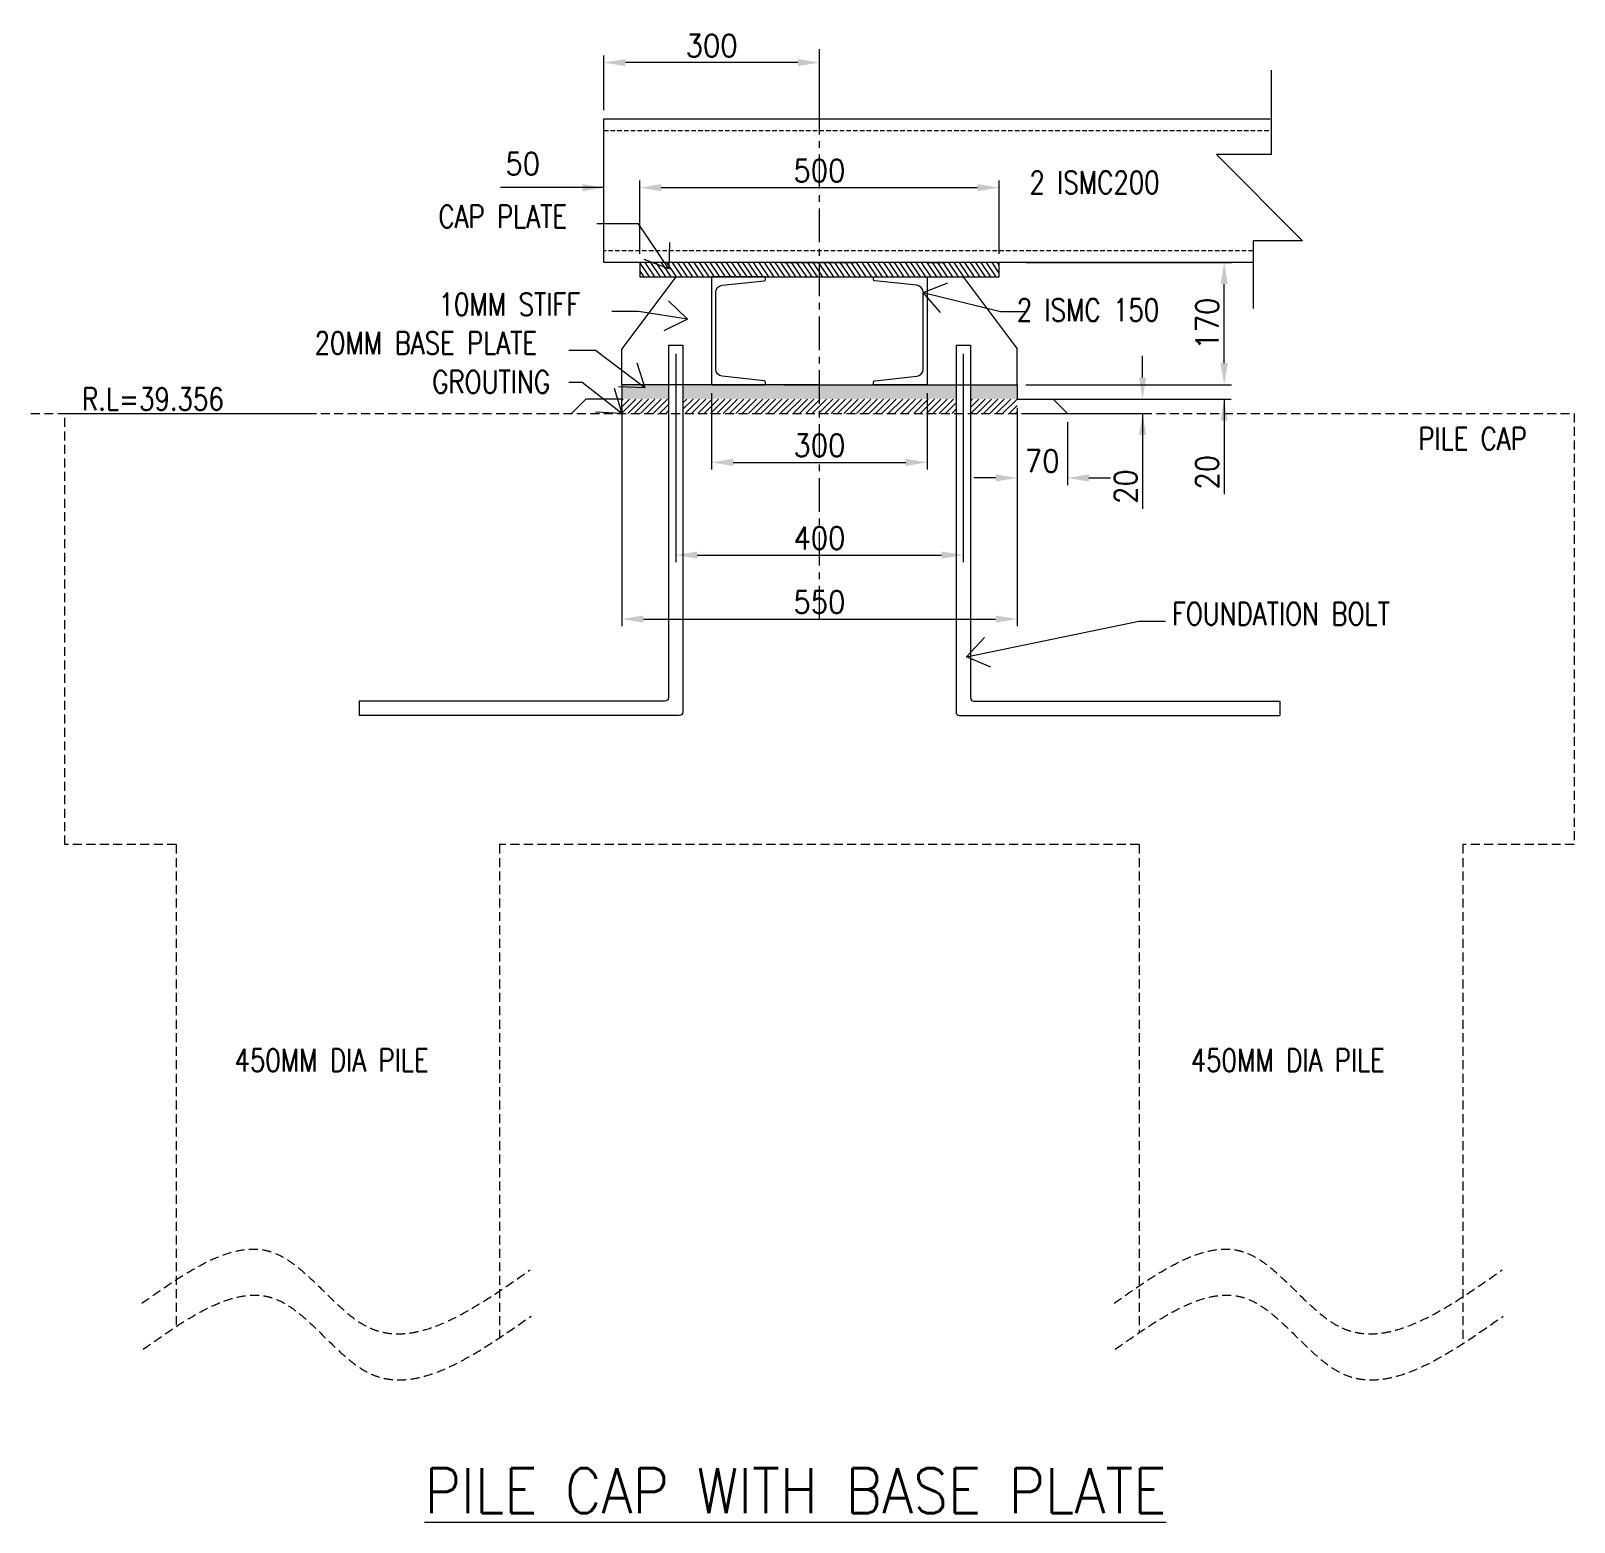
# Model space of a CAD drawing. Header units: millimetres. Extents: x 0 to 1124626, y -157535 to 82123.
# Drawn here: x 323531 to 332120, y -11291 to -2990 of the extents above; entities that cross this region are included whole.
import ezdxf

# ---------------------------------------------------------------- set-up
doc = ezdxf.new("R2010")
doc.units = ezdxf.units.MM
doc.header["$MEASUREMENT"] = 0
for name, pattern in [('CENTER', [2, 1.25, -0.25, 0.25, -0.25]), ('DASHED', [0.75, 0.5, -0.25]), ('HIDDEN', [0.375, 0.25, -0.125])]:
    doc.linetypes.add(name, pattern=pattern)
for name, color, linetype, lineweight in [('CN', 253, 'Continuous', 15), ('Dim', 6, 'Continuous', 13), ('HIDE', 251, 'HIDDEN', 13), ('PEDESTAL', 232, 'Continuous', 15), ('STR. STEEL', 25, 'Continuous', 18), ('Text', 7, 'Continuous', 15), ('TITLE TEXT', 50, 'Continuous', 18)]:
    doc.layers.add(name, color=color, linetype=linetype, lineweight=lineweight)
doc.styles.add('style1', font='romans.shx', dxfattribs={"width": 0.9, "height": 300})
doc.dimstyles.new('4.0 DIM-1', dxfattribs={"dimscale": 40, "dimtxt": 125, "dimasz": 3, "dimexe": 1, "dimexo": 1.2, "dimgap": 0.8, "dimtad": 1, "dimdec": 0, "dimlfac": 0.25, "dimzin": 1, "dimdsep": 46, "dimtxsty": 'style1', "dimcen": 2, "dimclrd": 8, "dimclre": 8, "dimclrt": 7, "dimadec": 0, "dimazin": 0, "dimtfac": 1, "dimtdec": 0, "dimtofl": 0, "dimtmove": 1, "dimatfit": 3, "dimfxl": 1, "dimtolj": 1, "dimtzin": 0, "dimlwd": 9, "dimlwe": 9, "dimarcsym": 1})
doc.dimstyles.new('Copy of DIM-1', dxfattribs={"dimscale": 40, "dimtxt": 125, "dimasz": 3, "dimexe": 1, "dimexo": 1.2, "dimgap": 0.8, "dimtad": 1, "dimdec": 0, "dimzin": 1, "dimdsep": 46, "dimtxsty": 'style1', "dimcen": 2, "dimclrd": 8, "dimclre": 8, "dimclrt": 7, "dimadec": 0, "dimazin": 0, "dimtfac": 1, "dimtdec": 0, "dimtofl": 0, "dimtmove": 1, "dimatfit": 3, "dimfxl": 1, "dimtolj": 1, "dimtzin": 0, "dimlwd": 9, "dimlwe": 9, "dimarcsym": 1})

# ---------------------------------------------------------------- blocks, each defined once
blk = doc.blocks.new('*D636')
at = {"layer": 'DEFPOINTS', "color": 0, "ltscale": 20, "transparency": 16777216}
for p in [(327319.7, -4959.7), (328519.7, -4959.7), (328519.7, -5392)]:
    blk.add_point(p, dxfattribs=at)
at = {"layer": 'Dim', "color": 8, "lineweight": 9, "ltscale": 20, "transparency": 16777216}
for p, q in [((327319.7, -5007.7), (327319.7, -5432)), ((328519.7, -5007.7), (328519.7, -5432)), ((327439.7, -5392), (328399.7, -5392))]:
    blk.add_line(p, q, dxfattribs=at)
at = {"layer": 'Dim', "color": 8, "ltscale": 20, "transparency": 16777216}
for points in [[(327439.7, -5372), (327439.7, -5412), (327319.7, -5392)], [(328399.7, -5412), (328399.7, -5372), (328519.7, -5392)]]:
    blk.add_solid(points, dxfattribs=at)
at = {"layer": 'Dim', "color": 7, "ltscale": 20, "transparency": 16777216, "insert": (327919.7, -5297.5), "char_height": 125, "attachment_point": 5, "style": 'style1'}
blk.add_mtext('\\A1;300', dxfattribs=at)
blk = doc.blocks.new('*D637')
at = {"layer": 'DEFPOINTS', "color": 0, "ltscale": 20, "transparency": 16777216}
for p in [(329019.7, -4959.7), (330171.9, -4959.7), (329019.7, -5039.7)]:
    blk.add_point(p, dxfattribs=at)
at = {"layer": 'Dim', "color": 8, "lineweight": 9, "ltscale": 20, "transparency": 16777216}
for p, q in [((330171.9, -4839.7), (330171.9, -4719.7)), ((329067.7, -4959.7), (330211.9, -4959.7)), ((329067.7, -5039.7), (330211.9, -5039.7)), ((330171.9, -5039.7), (330171.9, -5569.8)), ((330171.9, -5159.7), (330171.9, -5279.7))]:
    blk.add_line(p, q, dxfattribs=at)
at = {"layer": 'Dim', "color": 8, "ltscale": 20, "transparency": 16777216}
for points in [[(330151.9, -4839.7), (330191.9, -4839.7), (330171.9, -4959.7)], [(330191.9, -5159.7), (330151.9, -5159.7), (330171.9, -5039.7)]]:
    blk.add_solid(points, dxfattribs=at)
at = {"layer": 'Dim', "color": 7, "ltscale": 20, "transparency": 16777216, "insert": (330077.4, -5446.8), "char_height": 125, "attachment_point": 5, "rotation": 90, "style": 'style1'}
blk.add_mtext('\\A1;20', dxfattribs=at)
blk = doc.blocks.new('*D638')
at = {"layer": 'DEFPOINTS', "color": 0, "ltscale": 20, "transparency": 16777216}
for p in [(329019.7, -4279.7), (330172.2, -4279.7), (329019.7, -4959.7)]:
    blk.add_point(p, dxfattribs=at)
at = {"layer": 'Dim', "color": 8, "lineweight": 9, "ltscale": 20, "transparency": 16777216}
for p, q in [((329067.7, -4279.7), (330212.2, -4279.7)), ((330172.2, -4839.7), (330172.2, -4399.7)), ((329067.7, -4959.7), (330212.2, -4959.7))]:
    blk.add_line(p, q, dxfattribs=at)
at = {"layer": 'Dim', "color": 8, "ltscale": 20, "transparency": 16777216}
for points in [[(330192.2, -4399.7), (330152.2, -4399.7), (330172.2, -4279.7)], [(330152.2, -4839.7), (330192.2, -4839.7), (330172.2, -4959.7)]]:
    blk.add_solid(points, dxfattribs=at)
at = {"layer": 'Dim', "color": 7, "ltscale": 20, "transparency": 16777216, "insert": (330077.7, -4619.7), "char_height": 125, "attachment_point": 5, "rotation": 90, "style": 'style1'}
blk.add_mtext('\\A1;170', dxfattribs=at)
blk = doc.blocks.new('*D639')
at = {"layer": 'DEFPOINTS', "color": 0, "ltscale": 20, "transparency": 16777216}
for p in [(326719.7, -3166.7), (326719.7, -3479.7), (327919.7, -3479.7)]:
    blk.add_point(p, dxfattribs=at)
at = {"layer": 'Dim', "color": 8, "lineweight": 9, "ltscale": 20, "transparency": 16777216}
for p, q in [((326719.7, -3431.7), (326719.7, -3126.7)), ((327799.7, -3166.7), (326839.7, -3166.7)), ((327919.7, -3431.7), (327919.7, -3126.7))]:
    blk.add_line(p, q, dxfattribs=at)
at = {"layer": 'Dim', "color": 8, "ltscale": 20, "transparency": 16777216}
for points in [[(326839.7, -3146.7), (326839.7, -3186.7), (326719.7, -3166.7)], [(327799.7, -3186.7), (327799.7, -3146.7), (327919.7, -3166.7)]]:
    blk.add_solid(points, dxfattribs=at)
at = {"layer": 'Dim', "color": 7, "ltscale": 20, "transparency": 16777216, "insert": (327319.7, -3072.2), "char_height": 125, "attachment_point": 5, "style": 'style1'}
blk.add_mtext('\\A1;300', dxfattribs=at)
blk = doc.blocks.new('*D640')
at = {"layer": 'DEFPOINTS', "color": 0, "ltscale": 20, "transparency": 16777216}
for p in [(327119.7, -4739.7), (328719.7, -4739.7), (328719.7, -5908.1)]:
    blk.add_point(p, dxfattribs=at)
at = {"layer": 'Dim', "color": 8, "lineweight": 9, "ltscale": 20, "transparency": 16777216}
for p, q in [((327119.7, -4787.7), (327119.7, -5948.1)), ((328719.7, -4787.7), (328719.7, -5948.1)), ((327239.7, -5908.1), (328599.7, -5908.1))]:
    blk.add_line(p, q, dxfattribs=at)
at = {"layer": 'Dim', "color": 8, "ltscale": 20, "transparency": 16777216}
for points in [[(327239.7, -5888.1), (327239.7, -5928.1), (327119.7, -5908.1)], [(328599.7, -5928.1), (328599.7, -5888.1), (328719.7, -5908.1)]]:
    blk.add_solid(points, dxfattribs=at)
at = {"layer": 'Dim', "color": 7, "ltscale": 20, "transparency": 16777216, "insert": (327919.7, -5813.6), "char_height": 125, "attachment_point": 5, "style": 'style1'}
blk.add_mtext('\\A1;400', dxfattribs=at)
blk = doc.blocks.new('*D641')
at = {"layer": 'DEFPOINTS', "color": 0, "ltscale": 20, "transparency": 16777216}
for p in [(326819.7, -5039.7), (329019.7, -5039.7), (329019.7, -6264.2)]:
    blk.add_point(p, dxfattribs=at)
at = {"layer": 'Dim', "color": 8, "lineweight": 9, "ltscale": 20, "transparency": 16777216}
for p, q in [((326819.7, -5087.7), (326819.7, -6304.2)), ((329019.7, -5087.7), (329019.7, -6304.2)), ((326939.7, -6264.2), (328899.7, -6264.2))]:
    blk.add_line(p, q, dxfattribs=at)
at = {"layer": 'Dim', "color": 8, "ltscale": 20, "transparency": 16777216}
for points in [[(326939.7, -6244.2), (326939.7, -6284.2), (326819.7, -6264.2)], [(328899.7, -6284.2), (328899.7, -6244.2), (329019.7, -6264.2)]]:
    blk.add_solid(points, dxfattribs=at)
at = {"layer": 'Dim', "color": 7, "ltscale": 20, "transparency": 16777216, "insert": (327919.7, -6169.7), "char_height": 125, "attachment_point": 5, "style": 'style1'}
blk.add_mtext('\\A1;550', dxfattribs=at)
blk = doc.blocks.new('*D642')
at = {"layer": 'DEFPOINTS', "color": 0, "ltscale": 20, "transparency": 16777216}
for p in [(329019.7, -5039.7), (329717.9, -5039.7), (329019.7, -5119.7)]:
    blk.add_point(p, dxfattribs=at)
at = {"layer": 'Dim', "color": 8, "lineweight": 9, "ltscale": 20, "transparency": 16777216}
for p, q in [((329717.9, -4919.7), (329717.9, -4799.7)), ((329067.7, -5039.7), (329757.9, -5039.7)), ((329067.7, -5119.7), (329757.9, -5119.7)), ((329717.9, -5119.7), (329717.9, -5649.8)), ((329717.9, -5239.7), (329717.9, -5359.7))]:
    blk.add_line(p, q, dxfattribs=at)
at = {"layer": 'Dim', "color": 8, "ltscale": 20, "transparency": 16777216}
for points in [[(329697.9, -4919.7), (329737.9, -4919.7), (329717.9, -5039.7)], [(329737.9, -5239.7), (329697.9, -5239.7), (329717.9, -5119.7)]]:
    blk.add_solid(points, dxfattribs=at)
at = {"layer": 'Dim', "color": 7, "ltscale": 20, "transparency": 16777216, "insert": (329623.4, -5526.8), "char_height": 125, "attachment_point": 5, "rotation": 90, "style": 'style1'}
blk.add_mtext('\\A1;20', dxfattribs=at)
blk = doc.blocks.new('*D643')
at = {"layer": 'DEFPOINTS', "color": 0, "ltscale": 20, "transparency": 16777216}
for p in [(329019.7, -5119.7), (329299.7, -5119.7), (329299.7, -5478.7)]:
    blk.add_point(p, dxfattribs=at)
at = {"layer": 'Dim', "color": 8, "lineweight": 9, "ltscale": 20, "transparency": 16777216}
for p, q in [((329019.7, -5167.7), (329019.7, -5518.7)), ((329299.7, -5167.7), (329299.7, -5518.7)), ((328899.7, -5478.7), (328779.7, -5478.7)), ((329419.7, -5478.7), (329539.7, -5478.7))]:
    blk.add_line(p, q, dxfattribs=at)
at = {"layer": 'Dim', "color": 8, "ltscale": 20, "transparency": 16777216}
for points in [[(328899.7, -5498.7), (328899.7, -5458.7), (329019.7, -5478.7)], [(329419.7, -5458.7), (329419.7, -5498.7), (329299.7, -5478.7)]]:
    blk.add_solid(points, dxfattribs=at)
at = {"layer": 'Dim', "color": 7, "ltscale": 20, "transparency": 16777216, "insert": (329159.7, -5384.2), "char_height": 125, "attachment_point": 5, "style": 'style1'}
blk.add_mtext('\\A1;70', dxfattribs=at)
blk = doc.blocks.new('*D644')
at = {"layer": 'DEFPOINTS', "color": 0, "ltscale": 20, "transparency": 16777216}
for p in [(328919.7, -3862.8), (326919.7, -4279.7), (328919.7, -4279.7)]:
    blk.add_point(p, dxfattribs=at)
at = {"layer": 'Dim', "color": 8, "lineweight": 9, "ltscale": 20, "transparency": 16777216}
for p, q in [((326919.7, -4231.7), (326919.7, -3822.8)), ((327039.7, -3862.8), (328799.7, -3862.8)), ((328919.7, -4231.7), (328919.7, -3822.8))]:
    blk.add_line(p, q, dxfattribs=at)
at = {"layer": 'Dim', "color": 8, "ltscale": 20, "transparency": 16777216}
for points in [[(327039.7, -3842.8), (327039.7, -3882.8), (326919.7, -3862.8)], [(328799.7, -3882.8), (328799.7, -3842.8), (328919.7, -3862.8)]]:
    blk.add_solid(points, dxfattribs=at)
at = {"layer": 'Dim', "color": 7, "ltscale": 20, "transparency": 16777216, "insert": (327919.7, -3768.3), "char_height": 125, "attachment_point": 5, "style": 'style1'}
blk.add_mtext('\\A1;500', dxfattribs=at)
blk = doc.blocks.new('*D645')
at = {"layer": 'DEFPOINTS', "color": 0, "ltscale": 20, "transparency": 16777216}
for p in [(326719.7, -3862.8), (326719.7, -4279.7), (326919.7, -4279.7)]:
    blk.add_point(p, dxfattribs=at)
at = {"layer": 'Dim', "color": 8, "lineweight": 9, "ltscale": 20, "transparency": 16777216}
for p, q in [((326719.7, -3862.8), (326145.5, -3862.8)), ((326599.7, -3862.8), (326479.7, -3862.8)), ((326719.7, -4231.7), (326719.7, -3822.8)), ((326919.7, -4231.7), (326919.7, -3822.8)), ((327039.7, -3862.8), (327159.7, -3862.8))]:
    blk.add_line(p, q, dxfattribs=at)
at = {"layer": 'Dim', "color": 8, "ltscale": 20, "transparency": 16777216}
for points in [[(326599.7, -3882.8), (326599.7, -3842.8), (326719.7, -3862.8)], [(327039.7, -3842.8), (327039.7, -3882.8), (326919.7, -3862.8)]]:
    blk.add_solid(points, dxfattribs=at)
at = {"layer": 'Dim', "color": 7, "ltscale": 20, "transparency": 16777216, "insert": (326268.6, -3729.8), "char_height": 125, "attachment_point": 5, "style": 'style1'}
blk.add_mtext('\\A1;50', dxfattribs=at)

msp = doc.modelspace()

# ---------------------------------------------------------------- hatches: boundary and pattern name
at = {"layer": 'PEDESTAL', "ltscale": 20}
h = msp.add_hatch(dxfattribs=at)
h.set_pattern_fill('ANSI31', color=256, scale=200, angle=259)
h.set_pattern_definition([(304, (120799.077, -44190.64), (20.7259393, 13.9798226), [])])
h.paths.add_polyline_path([(327919.7468, -4279.6998), (326919.7468, -4279.6998), (326919.7468, -4359.6999), (327319.7468, -4359.6999), (327319.7468, -4359.6998), (327619.7468, -4359.6998), (327919.7468, -4359.6999)])
h.paths.add_polyline_path([(328919.7468, -4279.6998), (327919.7468, -4279.6998), (327919.7468, -4359.6999), (328219.7468, -4359.6999), (328219.7468, -4359.6998), (328519.7468, -4359.6998), (328919.7468, -4359.6999)])
h = msp.add_hatch(dxfattribs=at)
h.set_pattern_fill('ANSI31', color=256)
h.set_pattern_definition([(45, (167328.9038, -19218.01182), (-0.08838834765, 0.08838834765), [])])
h.paths.add_polyline_path([(327079.7468, -4959.6999), (326819.7468, -4959.6999), (326819.7468, -5039.6999), (327079.7468, -5039.6999)])
h.paths.add_polyline_path([(327919.7468, -4959.6999), (327159.7468, -4959.6999), (327159.7468, -5039.6999), (327919.7468, -5039.6999)])
h.paths.add_polyline_path([(328679.7468, -4959.6999), (327919.7468, -4959.6999), (327919.7468, -5039.6999), (328679.7468, -5039.6999)])
h.paths.add_polyline_path([(329019.7468, -4959.6999), (328759.7468, -4959.6999), (328759.7468, -5039.6999), (329019.7468, -5039.6999)])
h = msp.add_hatch(dxfattribs=at)
h.set_pattern_fill('ANSI31', color=256, scale=200)
h.set_pattern_definition([(45, (120799.077, -44190.64), (-17.6776695, 17.6776695), [])])
h.paths.add_polyline_path([(327079.7468, -5039.6999), (326819.7468, -5039.6999), (326819.7468, -5119.6999), (327079.7468, -5119.6999)])
h.paths.add_polyline_path([(327919.7468, -5039.6999), (327159.7468, -5039.6999), (327159.7468, -5119.6999), (327919.7468, -5119.6999)])
h.paths.add_polyline_path([(328679.7468, -5039.6999), (327919.7468, -5039.6999), (327919.7468, -5119.6999), (328679.7468, -5119.6999)])
h.paths.add_polyline_path([(329019.7468, -5039.6999), (328759.7468, -5039.6999), (328759.7468, -5119.6999), (329019.7468, -5119.6999)])

# ---------------------------------------------------------------- linework, layer by layer
at = {"layer": 'CN', "color": 252, "linetype": 'CENTER', "ltscale": 150, "true_color": 0x939598}
msp.add_line((327919.7468, -6266.718), (327919.7468, -3092.7294), dxfattribs=at)
at = {"layer": 'Dim', "ltscale": 20}
for p, q in [((327719.7468, -4279.6998), (328119.7468, -4279.6998)), ((327079.7468, -4739.6999), (327159.7468, -4739.6999)), ((328679.7468, -4739.6999), (328759.7468, -4739.6999)), ((327919.7468, -4959.6999), (326819.7468, -4959.6999)), ((326819.7468, -4959.6999), (326819.7468, -5039.6999)), ((327719.7468, -4959.6998), (328119.7468, -4959.6998)), ((327919.7468, -4959.6999), (329019.7468, -4959.6999)), ((329019.7468, -4959.6999), (329019.7468, -5039.6999)), ((326619.7468, -5039.6999), (326539.7468, -5119.6999)), ((326819.7468, -5039.6999), (326619.7468, -5039.6999)), ((326819.7468, -5119.6999), (326819.7468, -5039.6999)), ((329019.7468, -5039.6999), (329219.7468, -5039.6999)), ((329219.7468, -5039.6999), (329299.7468, -5119.6999)), ((325358.3891, -6721.3854), (325358.3891, -6801.3854)), ((330481.1046, -6721.3854), (330481.1046, -6801.3854))]:
    msp.add_line(p, q, dxfattribs=at)
at = {"layer": 'Dim', "color": 31, "linetype": 'DASHED', "ltscale": 100, "true_color": 0xfecc66}
msp.add_line((323530.9447, -5119.6999), (325084.8787, -5119.6999), dxfattribs=at)
at = {"layer": 'Dim', "ltscale": 20}
msp.add_lwpolyline([(328919.7468, -4359.6999), (328919.7468, -4279.6998), (326919.7468, -4279.6998), (326919.7468, -4359.6999), (327919.7468, -4359.6999)], close=True, dxfattribs=at)
for points in [[(327079.7468, -4739.6999), (327079.7468, -6701.3854, -0.414213562), (327059.7468, -6721.3854), (325358.3891, -6721.3854)], [(327159.7468, -4739.6999), (327159.7468, -6781.3854, -0.414213562), (327139.7468, -6801.3854), (325358.3891, -6801.3854)], [(328679.7468, -4739.6999), (328679.7468, -6781.3854, 0.414213562), (328699.7468, -6801.3854), (330481.1046, -6801.3854)], [(328759.7468, -4739.6999), (328759.7468, -6701.3854, 0.414213562), (328779.7468, -6721.3854), (330481.1046, -6721.3854)]]:
    msp.add_lwpolyline(points, format="xyb", dxfattribs=at)
at = {"layer": 'HIDE', "linetype": 'HIDDEN', "ltscale": 200}
for p, q in [((323719.7468, -5119.6999), (332119.7468, -5119.6999)), ((324339.7468, -7519.6999), (324339.7468, -10201.9482)), ((326139.7468, -7519.6999), (326139.7468, -10264.1848)), ((329699.7758, -7519.6999), (329699.7758, -10235.5655)), ((331499.7179, -7519.6999), (331499.7179, -10297.3477))]:
    msp.add_line(p, q, dxfattribs=at)
for points in [[(324339.7468, -7519.6999), (323719.7468, -7519.6999), (323719.7468, -5119.6999)], [(332119.7468, -5119.6999), (332119.7468, -7519.6999), (331499.7179, -7519.6999)], [(329699.7758, -7519.6999), (326139.7468, -7519.6999)]]:
    msp.add_lwpolyline(points, dxfattribs=at)
for points in [[(324149.2173, -10072.3255), (324878.9087, -9789.7003), (325412.9848, -10207.642), (326308.826, -9887.2843)], [(329559.789, -10072.3255), (330289.4804, -9789.7003), (330823.5565, -10207.642), (331719.3977, -9887.2843)], [(324155.473, -10328.5616), (324885.1645, -10045.9363), (325419.2405, -10463.8781), (326315.0818, -10143.5204)], [(329566.0447, -10328.5616), (330295.7361, -10045.9363), (330829.8122, -10463.8781), (331725.6534, -10143.5204)]]:
    msp.add_spline(points, degree=3, dxfattribs=at)
at = {"layer": 'PEDESTAL', "ltscale": 20}
for p, q in [((330434.9425, -3677.7383), (330434.9425, -3208.3081)), ((326719.7468, -4279.6998), (326719.7468, -3479.6998)), ((326719.7468, -3479.6998), (330428.5685, -3479.6998)), ((330434.9425, -3677.7383), (330128.5563, -3677.7383)), ((330128.5563, -3677.7383), (330608.815, -4157.997)), ((330608.815, -4157.997), (330332.8147, -4157.997)), ((330332.8147, -4157.997), (330332.8147, -4535.709)), ((330332.8147, -4279.6998), (326719.7468, -4279.6998)), ((328519.7468, -4279.6999), (328619.7468, -4279.6999)), ((327119.7468, -4359.6999), (326819.7468, -4759.6999)), ((327319.7468, -4359.6999), (327319.7468, -4959.6999)), ((328519.7468, -4359.6999), (328519.7468, -4959.6999)), ((328719.7468, -4359.6999), (329019.7468, -4759.6999)), ((326819.7468, -4959.6999), (326819.7468, -4759.6999)), ((329019.7468, -4959.6999), (329019.7468, -4759.6999)), ((327319.7468, -4959.6999), (326819.7468, -4959.6999)), ((328519.7468, -4959.6999), (329019.7468, -4959.6999))]:
    msp.add_line(p, q, dxfattribs=at)
at = {"layer": 'PEDESTAL', "linetype": 'HIDDEN', "ltscale": 100}
for p, q in [((326719.7468, -3544.5272), (330428.5685, -3544.5272)), ((330332.8147, -4214.8725), (326719.7468, -4214.8725))]:
    msp.add_line(p, q, dxfattribs=at)
at = {"layer": 'STR. STEEL', "ltscale": 20}
for points in [[(327319.7468, -4959.6998), (327619.7468, -4959.6998), (327619.7468, -4946.9111, 0.383864035), (327611.1503, -4937.3637), (327378.3657, -4912.8971, -0.383864035), (327342.5468, -4873.1162), (327342.5468, -4446.2835, -0.383864035), (327378.3657, -4406.5026), (327611.1503, -4382.036, 0.383864035), (327619.7468, -4372.4885), (327619.7468, -4359.6998), (327319.7468, -4359.6998)], [(328519.7468, -4959.6998), (328219.7468, -4959.6998), (328219.7468, -4946.9111, -0.383864035), (328228.3434, -4937.3637), (328461.1279, -4912.8971, 0.383864035), (328496.9468, -4873.1162), (328496.9468, -4446.2835, 0.383864035), (328461.1279, -4406.5026), (328228.3434, -4382.036, -0.383864035), (328219.7468, -4372.4885), (328219.7468, -4359.6998), (328519.7468, -4359.6998)]]:
    msp.add_lwpolyline(points, format="xyb", close=True, dxfattribs=at)

# ---------------------------------------------------------------- texts
at = {"layer": 'Text', "ltscale": 20, "style": 'style1', "width": 0.8}
for s, p in [('2 ISMC200', (329088.5703, -3896.396)), ('CAP PLATE', (325799.8478, -4085.9641)), ('10MM STIFF', (325799.8478, -4574.8332)), ('2 ISMC 150', (329017.9835, -4605.8329)), ('20MM BASE PLATE', (325110.0688, -4790.2496)), ('GROUTING ', (325765.1346, -5006.3268)), ('R.L=39.356', (323815.8877, -5101.9875)), ('PILE CAP', (331252.4002, -5322.197)), ('FOUNDATION BOLT', (329881.4859, -6297.4511)), ('450MM DIA PILE', (324664.4803, -8782.0047)), ('450MM DIA PILE', (329986.1374, -8782.0047))]:
    msp.add_text(s, height=125, dxfattribs=at).set_placement(p)
at = {"layer": 'TITLE TEXT', "ltscale": 20, "insert": (325722.2855, -10990.7076), "char_height": 250, "width": 8570.669872, "attachment_point": 1, "style": 'style1'}
msp.add_mtext('{\\LPILE CAP WITH BASE PLATE}', dxfattribs=at)

# ---------------------------------------------------------------- dimensions: what is measured, and where the dimension line sits
at = {"layer": 'Dim', "ltscale": 20}
for base, p1, p2, picture, middle in [((326719.7468, -3166.696), (327919.7468, -3479.6998), (326719.7468, -3479.6998), '*D639', (327319.7468, -3072.196)), ((328919.7468, -3862.8483), (326919.7468, -4279.6998), (328919.7468, -4279.6998), '*D644', (327919.7468, -3768.3483)), ((328719.7468, -5908.1114), (327119.7468, -4739.6999), (328719.7468, -4739.6999), '*D640', (327919.7468, -5813.6114)), ((328519.7468, -5392.0363), (327319.7468, -4959.6999), (328519.7468, -4959.6999), '*D636', (327919.7468, -5297.5363)), ((329019.7468, -6264.2185), (326819.7468, -5039.6999), (329019.7468, -5039.6999), '*D641', (327919.7468, -6169.7185)), ((329299.7468, -5478.7237), (329019.7468, -5119.6999), (329299.7468, -5119.6999), '*D643', (329159.7468, -5384.2237))]:
    dim = msp.add_linear_dim(base=base, p1=p1, p2=p2, dimstyle='4.0 DIM-1', dxfattribs=at)
    dim.commit()
    dim.dimension.update_dxf_attribs({"geometry": picture, "text_midpoint": middle})
dim = msp.add_linear_dim(base=(326719.7468, -3862.8483), p1=(326919.7468, -4279.6998), p2=(326719.7468, -4279.6998), dimstyle='4.0 DIM-1', dxfattribs=at)
dim.commit()
dim.dimension.update_dxf_attribs({"geometry": '*D645', "text_midpoint": (326268.5693, -3843.5741), "dimtype": 160})
dim = msp.add_linear_dim(base=(330172.1648, -4279.6998), p1=(329019.7468, -4959.6999), p2=(329019.7468, -4279.6998), angle=90, dimstyle='4.0 DIM-1', dxfattribs=at)
dim.commit()
dim.dimension.update_dxf_attribs({"geometry": '*D638', "text_midpoint": (330077.6648, -4619.6998)})
for base, p1, p2, picture, middle in [((330171.865, -4959.6999), (329019.7468, -5039.6999), (329019.7468, -4959.6999), '*D637', (330192.9686, -5446.7642)), ((329717.9446, -5039.6999), (329019.7468, -5119.6999), (329019.7468, -5039.6999), '*D642', (329752.4126, -5526.7642))]:
    dim = msp.add_linear_dim(base=base, p1=p1, p2=p2, angle=90, dimstyle='4.0 DIM-1', dxfattribs=at)
    dim.commit()
    dim.dimension.update_dxf_attribs({"geometry": picture, "text_midpoint": middle, "dimtype": 160})

# ---------------------------------------------------------------- leaders
for points in [[(327082.3094, -4315.2431), (326911.9385, -4063.7945), (326681.4866, -4063.7945)], [(328496.9468, -4446.2835), (328927.5552, -4552.6636), (329075.6956, -4552.6636)], [(327185.4823, -4594.9583), (326911.9385, -4552.6636), (326763.7981, -4552.6636)], [(326947.5079, -4977.4106), (326673.9641, -4768.5477), (326525.8237, -4768.5477)], [(326819.7468, -5119.6999), (326599.8939, -4947.8581), (326525.8237, -4947.8581)], [(328737.8868, -6473.8567), (329697.9667, -6275.2815), (329846.107, -6275.2815)]]:
    msp.add_leader(points, dimstyle='Copy of DIM-1', override={"dimtxt": 125, "dimasz": 3, "dimgap": 0.8, "dimtad": 0, "dimldrblk": 'Open90'}, dxfattribs=at)

doc.saveas('drawing.dxf')
